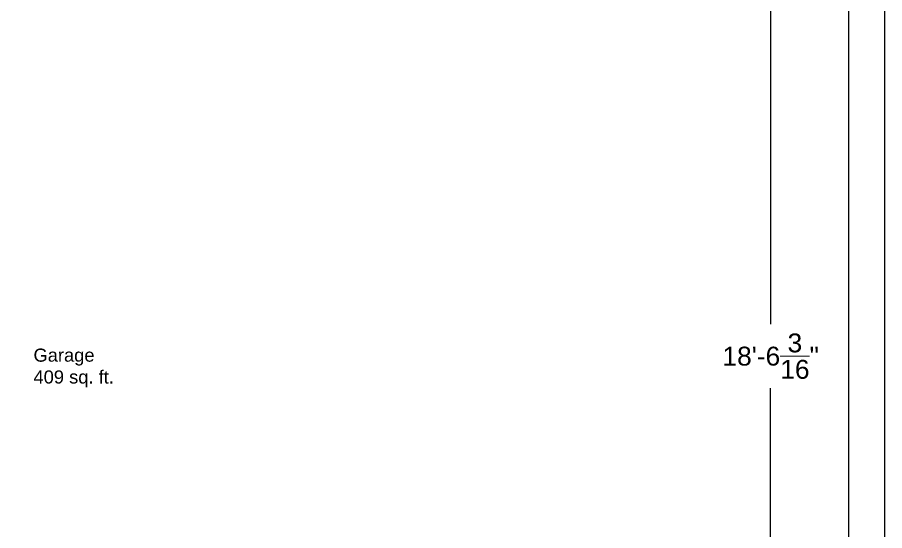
# Model space of a CAD drawing. Header units: inches. Extents: x -489 to -18, y 573 to 1091.
# Drawn here: x -151.7 to -19.4, y 934 to 1012.4 of the extents above; entities that cross this region are included whole.
import ezdxf

# ---------------------------------------------------------------- set-up
doc = ezdxf.new("R2010")
doc.units = ezdxf.units.IN
doc.header["$MEASUREMENT"] = 0
doc.layers.get('0').update_dxf_attribs({"color": 1, "lineweight": 9})
doc.layers.add('A101-Dimensions', color=7, linetype='Continuous', lineweight=9)
doc.layers.add('A101-Floorplan-1st-floor', color=7, linetype='Continuous', lineweight=9)
doc.styles.add('Annotative', font='Arial.ttf')
doc.styles.get("Standard").update_dxf_attribs({"font": 'Arial.ttf', "height": 2})
doc.dimstyles.new('Annotative', dxfattribs={"dimtxt": 0.18, "dimasz": 0.18, "dimexe": 0.18, "dimexo": 0.0625, "dimgap": 0.09, "dimtad": 0, "dimtih": 1, "dimtoh": 1, "dimdec": 4, "dimzin": 0, "dimdsep": 46, "dimlunit": 4, "dimtxsty": 'Annotative', "dimblk": 'ARCHTICK', "dimblk1": 'ARCHTICK', "dimblk2": 'ARCHTICK', "dimcen": 0.09, "dimadec": 0, "dimazin": 0, "dimtfac": 1, "dimtdec": 4, "dimtofl": 0, "dimtmove": 0, "dimatfit": 3, "dimldrblk": 'ARCHTICK', "dimfxl": 1, "dimtolj": 1, "dimtzin": 0, "dimarcsym": 0})

# ---------------------------------------------------------------- blocks, each defined once
blk = doc.blocks.new('_ArchTick')
at = {"color": 0, "linetype": 'ByBlock', "lineweight": 30, "const_width": 0.15}
blk.add_lwpolyline([(-0.5, -0.5), (0.5, 0.5)], dxfattribs=at)
blk = doc.blocks.new('*D545')
at = {"layer": 'A101-Dimensions', "color": 0, "lineweight": -2, "transparency": 16777216}
for p, q in [((-25.89, 1071.75), (-39.66, 1071.75)), ((-36.78, 1071.75), (-36.78, 965.56)), ((-36.78, 849.59), (-36.78, 955.79)), ((-25.89, 849.59), (-39.66, 849.59))]:
    blk.add_line(p, q, dxfattribs=at)
at = {"layer": 'A101-Dimensions', "color": 0, "lineweight": -2, "transparency": 16777216, "xscale": 2.88, "yscale": 2.88, "zscale": 2.88}
for p, rotation in [((-36.78, 1071.75), 90), ((-36.78, 849.59), 270)]:
    blk.add_blockref('_ArchTick', p, dxfattribs=dict(at, rotation=rotation))
at = {"layer": 'A101-Dimensions', "color": 0, "lineweight": 5, "transparency": 16777216, "insert": (-36.78, 960.67), "char_height": 2.88, "attachment_point": 5, "style": 'Annotative'}
blk.add_mtext('\\A1;18\'-6{\\H1x;\\S3/16;}"', dxfattribs=at)

msp = doc.modelspace()

# ---------------------------------------------------------------- linework, layer by layer
at = {"layer": 'A101-Floorplan-1st-floor', "lineweight": -3}
msp.add_line((-19.38599, 1077.43729), (-19.38599, 844.09354), dxfattribs=at)
msp.add_lwpolyline([(-129.31809, 851.49979), (-129.31809, 814.74286), (-268.06809, 814.74286), (-268.06809, 1071.74979), (-24.88599, 1071.74979), (-24.88599, 849.59354), (-129.31809, 849.59354)], dxfattribs=at)

# ---------------------------------------------------------------- texts
at = {"layer": 'A101-Floorplan-1st-floor', "lineweight": 5, "insert": (-149.26949, 961.82374), "char_height": 2, "width": 29.9194828, "attachment_point": 1}
msp.add_mtext('Garage\\P409 sq. ft.', dxfattribs=at)

# ---------------------------------------------------------------- dimensions: what is measured, and where the dimension line sits
at = {"layer": 'A101-Dimensions', "lineweight": 5}
dim = msp.add_linear_dim(base=(-36.77739956, 849.5935435689), p1=(-24.885987469, 1071.7497935689), p2=(-24.885987469, 849.5935435689), angle=90, dimstyle='Annotative', dxfattribs=at)
dim.commit()
dim.dimension.update_dxf_attribs({"geometry": '*D545', "text_midpoint": (-36.77739956, 960.6716685689)})

doc.saveas('drawing.dxf')
